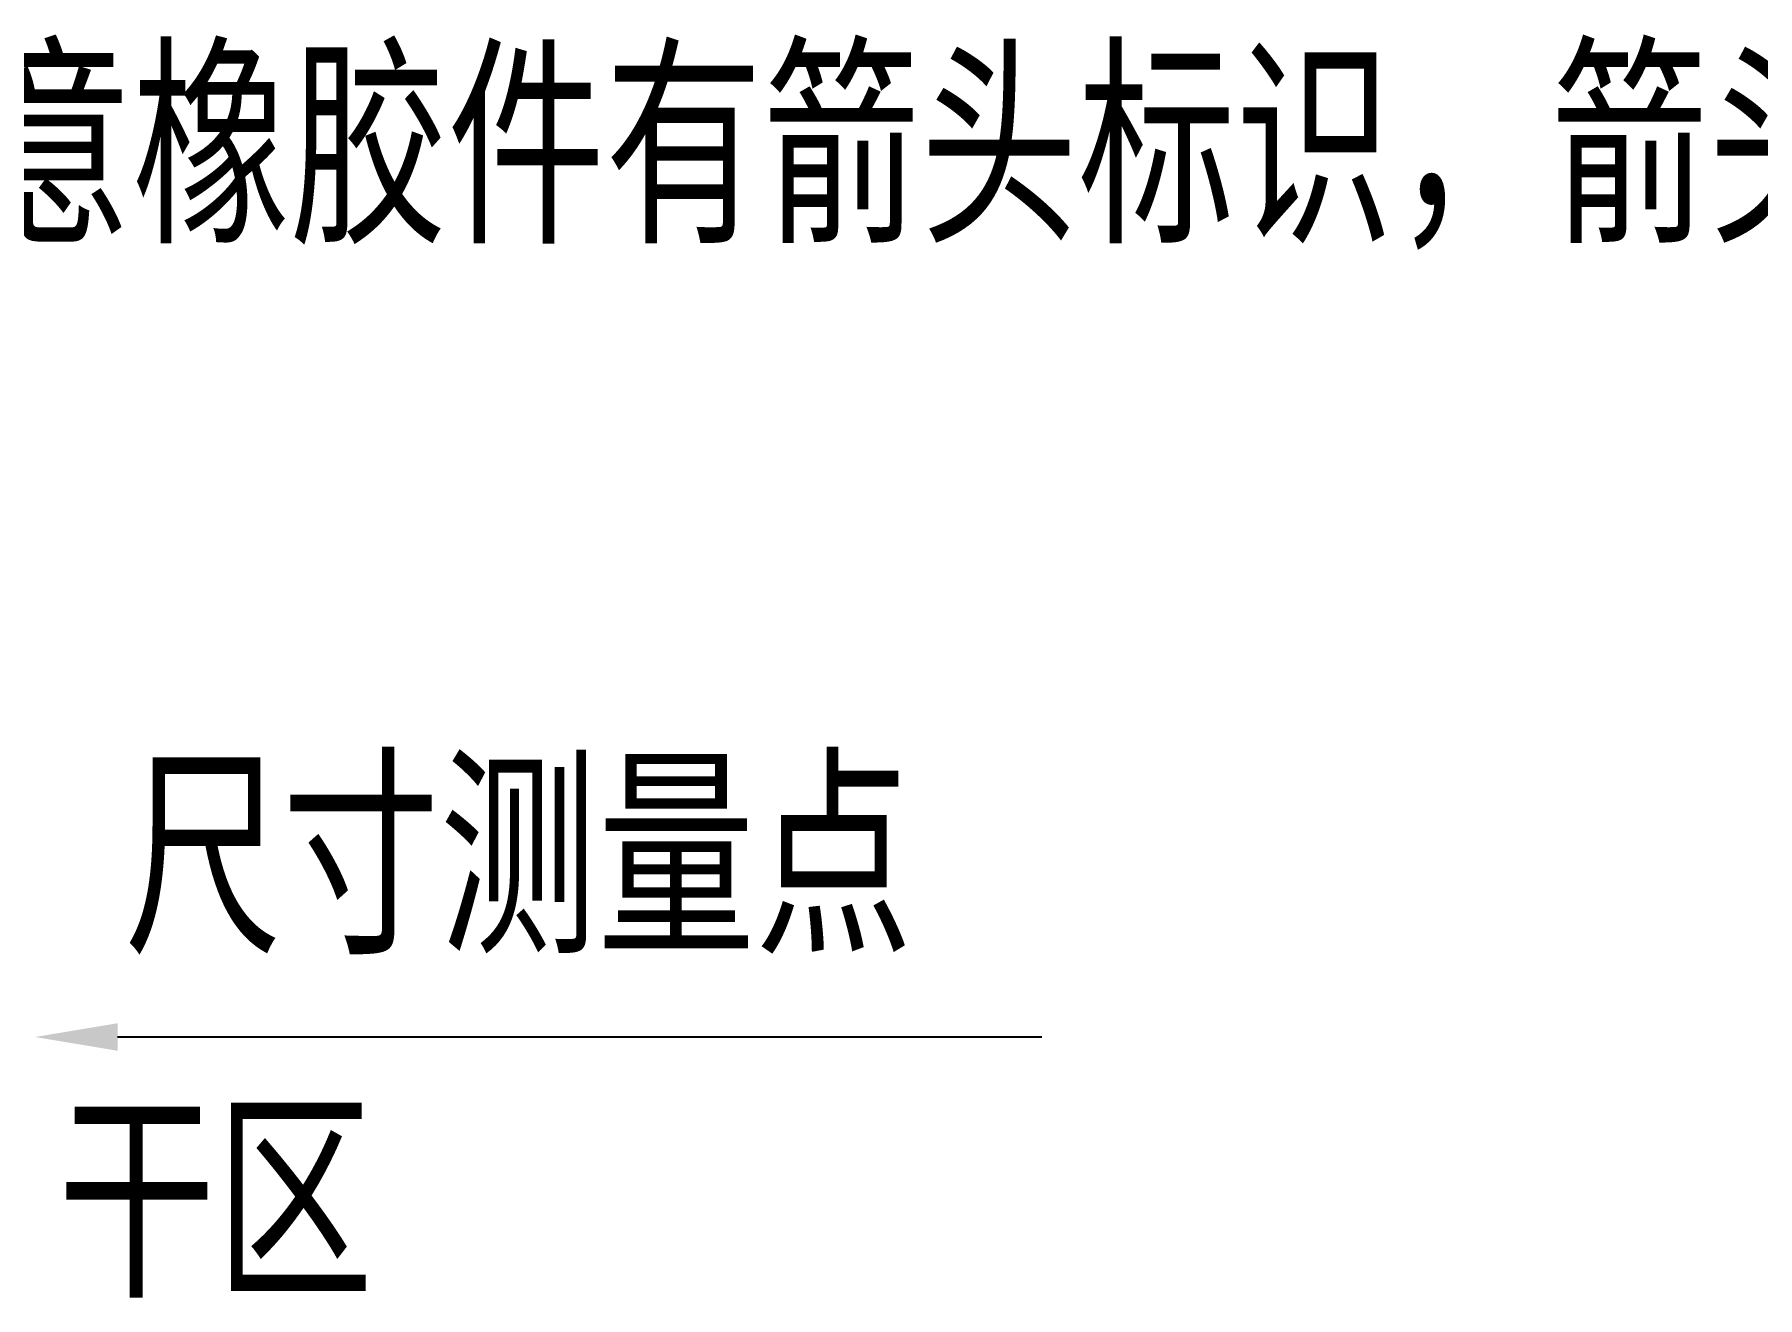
# Model space of a CAD drawing. Header units: inches. Extents: x 47316 to 59086, y 3141 to 11743.
# Drawn here: x 54765.1 to 54817.3, y 9823 to 9861.2 of the extents above; entities that cross this region are included whole.
import ezdxf

# ---------------------------------------------------------------- set-up
doc = ezdxf.new("R2010")
doc.units = ezdxf.units.IN
doc.header["$MEASUREMENT"] = 0
doc.styles.add('MtX_FangSong_GB2312', font='')
doc.styles.get('MtX_FangSong_GB2312').set_extended_font_data('FangSong_GB2312')

msp = doc.modelspace()

# ---------------------------------------------------------------- linework, layer by layer
at = {"color": 7, "lineweight": -2}
msp.add_line((54767.663, 9830.841), (54795.657, 9830.841), dxfattribs=at)
msp.add_solid([(54767.663, 9830.424), (54765.163, 9830.841), (54767.663, 9831.257)], dxfattribs=at)

# ---------------------------------------------------------------- texts
at = {"color": 0, "lineweight": 15, "style": 'MtX_FangSong_GB2312', "width": 0.7}
for s, p in [('注意橡胶件有箭头标识，箭头垂直图面向上', (54758.557, 9855.408)), ('尺寸测量点', (54767.872, 9833.903))]:
    msp.add_text(s, height=5, dxfattribs=at).set_placement(p)
msp.add_text('干区', height=5, rotation=360, dxfattribs=at).set_placement((54765.858, 9823.491))

doc.saveas('drawing.dxf')
